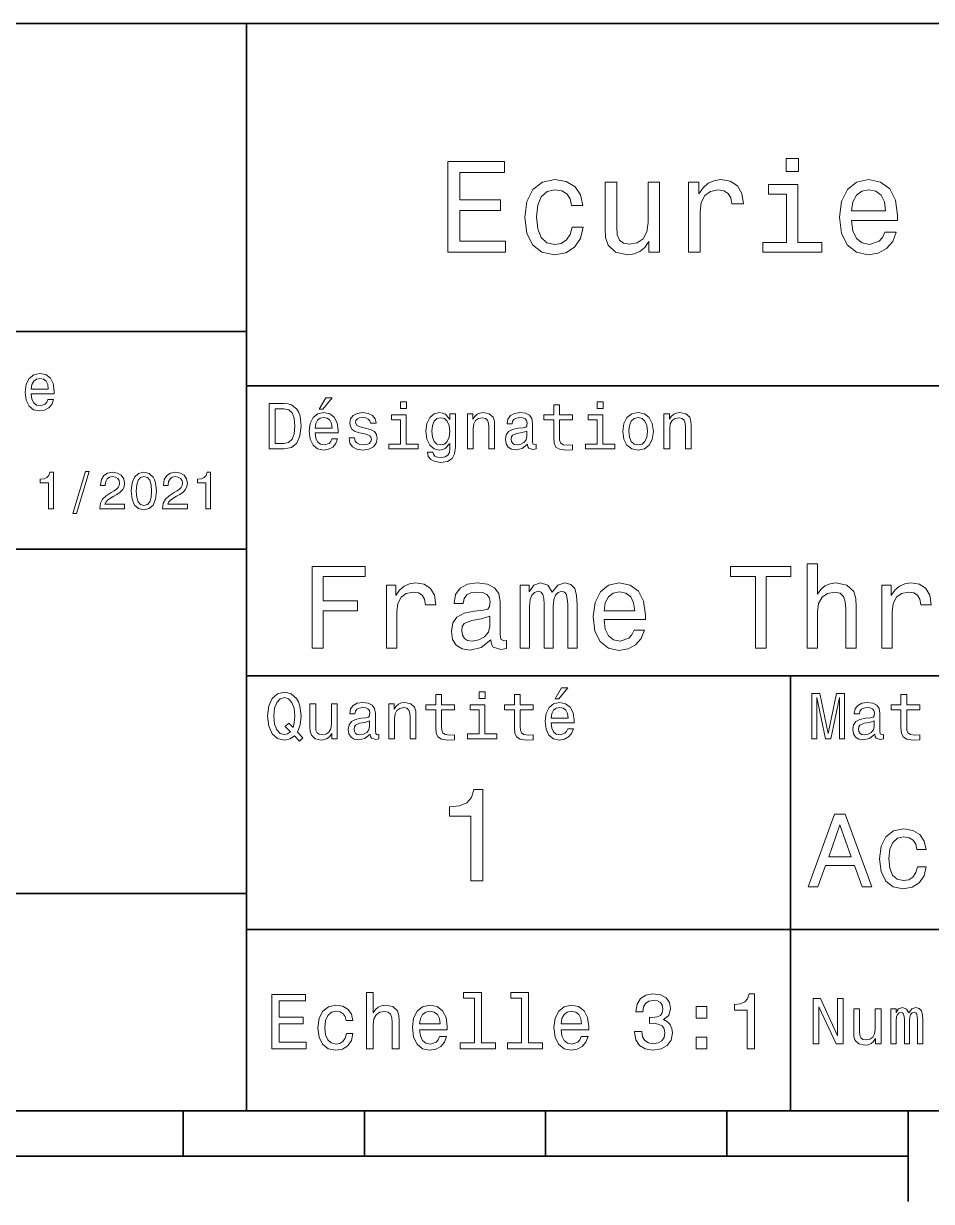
# Model space of a CAD drawing. Extents: x 0 to 297, y 0 to 210.
# Drawn here: x 149.7 to 199.8, y 5 to 70 of the extents above; entities that cross this region are included whole.
import ezdxf

# ---------------------------------------------------------------- set-up
doc = ezdxf.new("R2010")
doc.units = 0

msp = doc.modelspace()

# ---------------------------------------------------------------- linework, layer by layer
at = {"color": 7, "lineweight": 35}
for p, q in [((97, 70), (287, 70)), ((162, 10), (162, 70)), ((97, 53), (162, 53)), ((162, 50), (287, 50)), ((97, 41), (162, 41)), ((162, 34), (287, 34)), ((97, 22), (162, 22)), ((162, 20), (287, 20)), ((10, 10), (287, 10)), ((97, 10), (287, 10)), ((98.5, 7.5), (198.5, 7.5))]:
    msp.add_line(p, q, dxfattribs=at)
at = {"color": 7, "lineweight": 35, "ltscale": 0.35}
msp.add_line((192, 20), (192, 34), dxfattribs=at)
at = {"color": 7, "lineweight": 35, "ltscale": 0.25}
msp.add_line((192, 10), (192, 20), dxfattribs=at)
at = {"color": 7, "lineweight": 35, "ltscale": 0.0625}
for p, q in [((158.5, 10), (158.5, 7.5)), ((168.5, 10), (168.5, 7.5)), ((178.5, 10), (178.5, 7.5)), ((188.5, 10), (188.5, 7.5))]:
    msp.add_line(p, q, dxfattribs=at)
at = {"color": 7, "lineweight": 35, "ltscale": 0.125}
msp.add_line((198.5, 10), (198.5, 5), dxfattribs=at)
at = {"color": 7, "lineweight": 13}
for points in [[(192.439484, 62.554031), (191.769455, 62.554031), (191.769455, 61.833572), (192.439484, 61.833572)], [(173.109512, 57.381123), (176.279541, 57.381123), (176.279541, 57.986309), (173.772339, 57.986309), (173.772339, 59.679394), (176.005768, 59.679394), (176.005768, 60.277374), (173.772339, 60.277374), (173.772339, 61.775936), (176.221893, 61.775936), (176.221893, 62.381123), (173.109512, 62.381123)], [(179.932281, 59.967579), (180.559082, 59.967579), (180.429398, 60.543945), (180.119598, 60.997837), (179.636887, 61.278816), (179.010086, 61.386887), (178.318436, 61.242794), (177.792511, 60.839336), (177.46109, 60.183716), (177.345825, 59.304752), (177.453888, 58.432995), (177.778091, 57.78458), (178.289627, 57.381123), (178.988464, 57.244236), (179.608063, 57.352303), (180.090775, 57.6549), (180.42218, 58.130402), (180.566284, 58.764408), (179.96109, 58.764408), (179.853027, 58.36095), (179.651291, 58.058357), (179.363113, 57.871037), (179.010086, 57.8134), (178.570602, 57.907059), (178.253601, 58.195244), (178.059082, 58.663544), (177.994232, 59.326366), (178.059082, 59.974781), (178.260803, 60.443081), (178.585007, 60.731266), (179.010086, 60.83213), (179.38472, 60.767288), (179.66571, 60.601585), (179.853027, 60.327808)], [(184.788177, 61.25), (184.154175, 61.25), (184.154175, 59.016571), (184.082123, 58.497837), (183.873199, 58.123196), (183.548996, 57.892651), (183.123917, 57.820602), (182.785294, 57.878242), (182.569168, 58.051151), (182.446686, 58.346542), (182.417862, 58.764408), (182.417862, 61.25), (181.783859, 61.25), (181.783859, 58.706772), (181.805481, 58.195244), (181.942368, 57.770172), (182.360229, 57.381123), (183.030258, 57.244236), (183.390488, 57.294666), (183.700287, 57.424351), (183.966858, 57.647694), (184.182999, 57.971901), (184.182999, 57.381123), (184.788177, 57.381123)], [(186.380402, 57.381123), (187.014404, 57.381123), (187.014404, 59.592937), (187.079254, 60.12608), (187.273773, 60.507923), (187.590775, 60.738472), (188.015854, 60.817722), (188.332855, 60.767288), (188.570602, 60.623199), (188.714691, 60.378242), (188.765121, 60.046829), (189.406342, 60.046829), (189.319885, 60.630402), (189.082123, 61.048271), (188.685883, 61.30043), (188.145538, 61.386887), (187.778091, 61.32925), (187.46109, 61.185158), (187.180115, 60.940201), (186.956772, 60.608788), (186.956772, 61.25), (186.380402, 61.25)], [(192.417862, 57.914265), (192.417862, 61.120316), (190.789627, 61.120316), (190.789627, 60.579971), (191.783859, 60.579971), (191.783859, 57.914265), (190.48703, 57.914265), (190.48703, 57.381123), (193.729111, 57.381123), (193.729111, 57.914265)], [(195.37175, 59.131844), (197.907776, 59.131844), (197.914978, 59.427231), (197.799713, 60.255764), (197.482712, 60.875359), (196.978378, 61.25), (196.30835, 61.386887), (195.65274, 61.242794), (195.148407, 60.839336), (194.824203, 60.183716), (194.708923, 59.319164), (194.817001, 58.432995), (195.141205, 57.78458), (195.638321, 57.381123), (196.286743, 57.244236), (196.848694, 57.337894), (197.309799, 57.582851), (197.648407, 57.971901), (197.842941, 58.490631), (197.216141, 58.490631), (197.086456, 58.20245), (196.899139, 57.986309), (196.365997, 57.8134), (195.955322, 57.892651), (195.645538, 58.14481), (195.443802, 58.555473), (195.37175, 59.110229)], [(195.37175, 59.664986), (195.451004, 60.162102), (195.645538, 60.529537), (195.940918, 60.75288), (196.329971, 60.83213), (196.711807, 60.75288), (197.007202, 60.529537), (197.187317, 60.162102), (197.252167, 59.664986)], [(150.121765, 49.565922), (151.389771, 49.565922), (151.393372, 49.713619), (151.335739, 50.127884), (151.177231, 50.437683), (150.925079, 50.625), (150.590057, 50.693443), (150.262253, 50.621399), (150.010086, 50.41967), (149.847977, 50.091862), (149.790344, 49.659584), (149.844376, 49.216499), (150.006485, 48.892292), (150.255051, 48.690563), (150.579254, 48.62212), (150.860229, 48.668949), (151.090775, 48.791428), (151.260086, 48.98595), (151.357346, 49.245319), (151.043945, 49.245319), (150.979111, 49.101227), (150.885452, 48.993156), (150.618881, 48.9067), (150.413544, 48.946327), (150.258652, 49.072407), (150.157776, 49.27774), (150.121765, 49.555115)], [(150.121765, 49.832493), (150.161377, 50.081055), (150.258652, 50.264771), (150.406342, 50.376442), (150.600861, 50.416069), (150.791794, 50.376442), (150.939484, 50.264771), (151.029541, 50.081055), (151.061966, 49.832493)], [(164.080688, 49.030979), (163.248566, 49.030979), (163.248566, 46.530979), (164.080688, 46.530979), (164.473343, 46.610229), (164.765137, 46.851585), (164.945251, 47.244236), (165.010086, 47.780979), (164.952454, 48.328529), (164.880402, 48.544666), (164.779541, 48.717579), (164.487747, 48.951729), (164.296829, 49.009365)], [(166.004318, 48.728386), (166.216858, 48.728386), (166.717575, 49.340778), (166.364548, 49.340778)], [(170.824203, 49.117435), (170.489197, 49.117435), (170.489197, 48.757202), (170.824203, 48.757202)], [(178.943802, 48.130402), (178.943802, 47.161381), (178.965424, 46.84798), (179.066284, 46.631844), (179.268005, 46.505764), (179.610229, 46.462536), (179.984863, 46.480545), (179.984863, 46.754322), (179.71109, 46.732708), (179.46254, 46.761528), (179.329254, 46.851585), (179.271606, 47.00288), (179.260803, 47.215416), (179.260803, 48.130402), (179.984863, 48.130402), (179.984863, 48.400574), (179.260803, 48.400574), (179.260803, 48.966137), (178.943802, 48.966137), (178.943802, 48.400574), (178.396255, 48.400574), (178.396255, 48.130402)], [(181.667145, 49.117435), (181.332138, 49.117435), (181.332138, 48.757202), (181.667145, 48.757202)], [(164.055481, 48.731987), (164.329254, 48.677952), (164.516571, 48.512245), (164.628235, 48.216858), (164.664261, 47.780979), (164.624634, 47.359509), (164.51297, 47.064121), (164.322052, 46.887608), (164.055481, 46.829971), (163.583572, 46.829971), (163.583572, 48.731987)], [(165.784576, 47.406338), (167.052597, 47.406338), (167.056198, 47.554035), (166.998566, 47.9683), (166.840057, 48.278099), (166.587891, 48.465416), (166.252884, 48.533859), (165.925079, 48.461815), (165.672913, 48.260086), (165.510803, 47.932278), (165.453171, 47.5), (165.507202, 47.056915), (165.669312, 46.732708), (165.917862, 46.530979), (166.242081, 46.462536), (166.523056, 46.509365), (166.753601, 46.631844), (166.922913, 46.826366), (167.020172, 47.085735), (166.706772, 47.085735), (166.641937, 46.941643), (166.548264, 46.833572), (166.281708, 46.747116), (166.07637, 46.786743), (165.921463, 46.912823), (165.820602, 47.118156), (165.784576, 47.395531)], [(165.784576, 47.672909), (165.824203, 47.921471), (165.921463, 48.105186), (166.069168, 48.216858), (166.263687, 48.256485), (166.454605, 48.216858), (166.60231, 48.105186), (166.692368, 47.921471), (166.724777, 47.672909)], [(168.623199, 47.658501), (168.317001, 47.730545), (168.090057, 47.8134), (168.014404, 47.982708), (168.036026, 48.101585), (168.111664, 48.188038), (168.234146, 48.242073), (168.41066, 48.263687), (168.579971, 48.242073), (168.713257, 48.177231), (168.799713, 48.079971), (168.835739, 47.950287), (169.145538, 47.950287), (169.145538, 47.957493), (169.091492, 48.191643), (168.943802, 48.375359), (168.713257, 48.490635), (168.41066, 48.533859), (168.104462, 48.490635), (167.881119, 48.371758), (167.740631, 48.195244), (167.697403, 47.971901), (167.729828, 47.755764), (167.830688, 47.604465), (167.996399, 47.496399), (168.237747, 47.42075), (168.590775, 47.334293), (168.806915, 47.244236), (168.864548, 47.172188), (168.886169, 47.064121), (168.853745, 46.930836), (168.767288, 46.829971), (168.626801, 46.765129), (168.439484, 46.743515), (168.241348, 46.765129), (168.09726, 46.840778), (168, 46.963257), (167.960373, 47.132565), (167.654175, 47.132565), (167.704605, 46.844379), (167.85231, 46.635445), (168.086456, 46.509365), (168.41066, 46.462536), (168.749283, 46.509365), (168.997833, 46.635445), (169.149139, 46.837173), (169.203171, 47.100143), (169.163544, 47.327087), (169.05188, 47.481987), (168.868149, 47.582851)], [(170.8134, 46.79755), (170.8134, 48.400574), (169.999283, 48.400574), (169.999283, 48.130402), (170.496399, 48.130402), (170.496399, 46.79755), (169.847977, 46.79755), (169.847977, 46.530979), (171.469025, 46.530979), (171.469025, 46.79755)], [(173.518738, 46.617435), (173.518738, 48.465416), (173.216141, 48.465416), (173.216141, 48.152016), (172.967575, 48.4366), (172.816284, 48.508644), (172.646973, 48.533859), (172.340775, 48.461815), (172.103027, 48.260086), (171.94812, 47.935879), (171.894089, 47.5), (171.94812, 47.060516), (172.103027, 46.736309), (172.340775, 46.530979), (172.646973, 46.462536), (172.819885, 46.487751), (172.963974, 46.552593), (173.216141, 46.826366), (173.216141, 46.552593), (173.187317, 46.336456), (173.108063, 46.181557), (172.956772, 46.091499), (172.729828, 46.059078), (172.531708, 46.080692), (172.391205, 46.134727), (172.30835, 46.228386), (172.283142, 46.354465), (171.976944, 46.354465), (171.976944, 46.340057), (172.023773, 46.109509), (172.167862, 45.9366), (172.398407, 45.824928), (172.711823, 45.785301), (173.086456, 45.839336), (173.335022, 45.990635), (173.47551, 46.253601)], [(172.221909, 47.5), (172.254318, 47.820606), (172.351593, 48.058357), (172.502884, 48.198845), (172.704605, 48.249279), (172.917145, 48.198845), (173.075653, 48.058357), (173.172913, 47.820606), (173.208939, 47.5), (173.172913, 47.172188), (173.075653, 46.938038), (172.917145, 46.793949), (172.704605, 46.747116), (172.502884, 46.793949), (172.351593, 46.938038), (172.254318, 47.175793)], [(174.181549, 46.530979), (174.498566, 46.530979), (174.498566, 47.647694), (174.530975, 47.903458), (174.635452, 48.090778), (174.797546, 48.206051), (175.013687, 48.249279), (175.1866, 48.213257), (175.294662, 48.115993), (175.348709, 47.953888), (175.366714, 47.737751), (175.366714, 46.530979), (175.683716, 46.530979), (175.683716, 47.802593), (175.669312, 48.058357), (175.604462, 48.270893), (175.391937, 48.465416), (175.060516, 48.533859), (174.876801, 48.508644), (174.721909, 48.440201), (174.588623, 48.324928), (174.484146, 48.170029), (174.484146, 48.465416), (174.181549, 48.465416)], [(177.499283, 46.783142), (177.499283, 46.772335), (177.517288, 46.649857), (177.57132, 46.5634), (177.798264, 46.494957), (177.974777, 46.523773), (177.974777, 46.76873), (177.899139, 46.757923), (177.798264, 46.804756), (177.780258, 46.948845), (177.780258, 47.950287), (177.73703, 48.206051), (177.610947, 48.386166), (177.391205, 48.494236), (177.081406, 48.533859), (176.778824, 48.490635), (176.555481, 48.368156), (176.414978, 48.177231), (176.368149, 47.925072), (176.368149, 47.903458), (176.65274, 47.903458), (176.677948, 48.054756), (176.757202, 48.162823), (176.886887, 48.227665), (177.070602, 48.25288), (177.247116, 48.234871), (177.373199, 48.180836), (177.448853, 48.087173), (177.47406, 47.957493), (177.459656, 47.806194), (177.402023, 47.730545), (177.257919, 47.694523), (176.987747, 47.665707), (176.677948, 47.600864), (176.458206, 47.485592), (176.328537, 47.305473), (176.28891, 47.038906), (176.324921, 46.801151), (176.4366, 46.624638), (176.616714, 46.512966), (176.86528, 46.473343), (177.200287, 46.548992)], [(181.656342, 46.79755), (181.656342, 48.400574), (180.842224, 48.400574), (180.842224, 48.130402), (181.33934, 48.130402), (181.33934, 46.79755), (180.690918, 46.79755), (180.690918, 46.530979), (182.311966, 46.530979), (182.311966, 46.79755)], [(182.762253, 47.496399), (182.819885, 47.056915), (182.985596, 46.732708), (183.248566, 46.530979), (183.601593, 46.462536), (183.951004, 46.530979), (184.213974, 46.729107), (184.379684, 47.053314), (184.440918, 47.496399), (184.379684, 47.935879), (184.213974, 48.263687), (183.951004, 48.461815), (183.601593, 48.533859), (183.248566, 48.461815), (182.985596, 48.260086), (182.819885, 47.935879)], [(183.086456, 47.5), (183.118881, 47.824207), (183.219742, 48.058357), (183.381851, 48.20245), (183.601593, 48.25288), (183.817719, 48.20245), (183.979828, 48.061958), (184.080688, 47.824207), (184.116714, 47.5), (184.080688, 47.172188), (183.979828, 46.934437), (183.817719, 46.790344), (183.601593, 46.743515), (183.381851, 46.790344), (183.219742, 46.934437), (183.118881, 47.172188)], [(185.024506, 46.530979), (185.341492, 46.530979), (185.341492, 47.647694), (185.373917, 47.903458), (185.478394, 48.090778), (185.640488, 48.206051), (185.856628, 48.249279), (186.029541, 48.213257), (186.137604, 48.115993), (186.19165, 47.953888), (186.209656, 47.737751), (186.209656, 46.530979), (186.526657, 46.530979), (186.526657, 47.802593), (186.512253, 48.058357), (186.447403, 48.270893), (186.234879, 48.465416), (185.903458, 48.533859), (185.719742, 48.508644), (185.56485, 48.440201), (185.431564, 48.324928), (185.327087, 48.170029), (185.327087, 48.465416), (185.024506, 48.465416)], [(177.463257, 47.208214), (177.420029, 47.020893), (177.304749, 46.876801), (177.131851, 46.783142), (176.919312, 46.750721), (176.782425, 46.76873), (176.68515, 46.826366), (176.623917, 46.927231), (176.605911, 47.067722), (176.620316, 47.193802), (176.677948, 47.283859), (176.908508, 47.384727), (177.200287, 47.427952), (177.463257, 47.514408)], [(151.080688, 43.224785), (151.342941, 43.224785), (151.342941, 45.239193), (151.146973, 45.239193), (151.095108, 45.0634), (150.991364, 44.945248), (150.832855, 44.876083), (150.613831, 44.853027), (150.613831, 44.648415), (151.080688, 44.648415)], [(152.417877, 42.956772), (152.616714, 42.956772), (153.314133, 45.279541), (153.112396, 45.279541)], [(153.899139, 43.224785), (155.273773, 43.224785), (155.273773, 43.472622), (154.187317, 43.472622), (154.247849, 43.60807), (154.351593, 43.720463), (154.671478, 43.925072), (154.841507, 44.011528), (155.031708, 44.135448), (155.167145, 44.279541), (155.244965, 44.44957), (155.273773, 44.642651), (155.224792, 44.884727), (155.08934, 45.074928), (154.881851, 45.195965), (154.613831, 45.239193), (154.337173, 45.190201), (154.126801, 45.054756), (153.991364, 44.838619), (153.945251, 44.553314), (153.945251, 44.51297), (154.207504, 44.51297), (154.207504, 44.536022), (154.233429, 44.731991), (154.311249, 44.876083), (154.435165, 44.9683), (154.599426, 45), (154.766571, 44.971184), (154.890488, 44.899136), (154.971191, 44.786743), (155, 44.645535), (154.979828, 44.51297), (154.925079, 44.400578), (154.832855, 44.302593), (154.706055, 44.216141), (154.536026, 44.12392), (154.253601, 43.945248), (154.054764, 43.755043), (153.9366, 43.524498), (153.899139, 43.233429)], [(155.642654, 44.201729), (155.685883, 43.749279), (155.821335, 43.426514), (156.037476, 43.230549), (156.337173, 43.167149), (156.634003, 43.230549), (156.850143, 43.426514), (156.982712, 43.749279), (157.028824, 44.201729), (156.982712, 44.651299), (156.927963, 44.829971), (156.850143, 44.976948), (156.634003, 45.172913), (156.337173, 45.239193), (156.037476, 45.172913), (155.821335, 44.974064), (155.685883, 44.651299)], [(155.919312, 44.201729), (155.942368, 44.550434), (156.01442, 44.801155), (156.144104, 44.948128), (156.337173, 45), (156.527374, 44.948128), (156.657059, 44.801155), (156.729111, 44.550434), (156.752167, 44.201729), (156.729111, 43.850143), (156.657059, 43.599426), (156.527374, 43.45245), (156.337173, 43.403458), (156.144104, 43.45245), (156.01442, 43.599426), (155.942368, 43.850143)], [(157.368881, 43.224785), (158.743515, 43.224785), (158.743515, 43.472622), (157.657059, 43.472622), (157.71759, 43.60807), (157.821335, 43.720463), (158.14122, 43.925072), (158.311249, 44.011528), (158.50145, 44.135448), (158.636887, 44.279541), (158.714706, 44.44957), (158.743515, 44.642651), (158.694534, 44.884727), (158.559082, 45.074928), (158.351593, 45.195965), (158.083572, 45.239193), (157.806915, 45.190201), (157.596542, 45.054756), (157.461105, 44.838619), (157.414993, 44.553314), (157.414993, 44.51297), (157.677231, 44.51297), (157.677231, 44.536022), (157.703171, 44.731991), (157.780991, 44.876083), (157.904907, 44.9683), (158.069168, 45), (158.236313, 44.971184), (158.360229, 44.899136), (158.440918, 44.786743), (158.469742, 44.645535), (158.44957, 44.51297), (158.394821, 44.400578), (158.302597, 44.302593), (158.175797, 44.216141), (158.005768, 44.12392), (157.723343, 43.945248), (157.524506, 43.755043), (157.406342, 43.524498), (157.368881, 43.233429)], [(159.755051, 43.224785), (160.017288, 43.224785), (160.017288, 45.239193), (159.821335, 45.239193), (159.769455, 45.0634), (159.66571, 44.945248), (159.507202, 44.876083), (159.288193, 44.853027), (159.288193, 44.648415), (159.755051, 44.648415)], [(165.618881, 35.530258), (166.221909, 35.530258), (166.221909, 37.598701), (168.11528, 37.598701), (168.11528, 38.136887), (166.221909, 38.136887), (166.221909, 39.485588), (168.549713, 39.485588), (168.549713, 40.030258), (165.618881, 40.030258)], [(190.070602, 35.530258), (190.667145, 35.530258), (190.667145, 39.485588), (192.028824, 39.485588), (192.028824, 40.030258), (188.702454, 40.030258), (188.702454, 39.485588), (190.070602, 39.485588)], [(192.930115, 35.530258), (193.500717, 35.530258), (193.500717, 37.540344), (193.559082, 38.000721), (193.747116, 38.337894), (194.03891, 38.545387), (194.427948, 38.623199), (194.739197, 38.558357), (194.933716, 38.383286), (195.030975, 38.091499), (195.0634, 37.70245), (195.0634, 35.530258), (195.634003, 35.530258), (195.634003, 37.819164), (195.608063, 38.279537), (195.491364, 38.662102), (195.108795, 39.012245), (194.512253, 39.135445), (194.188049, 39.090057), (193.909225, 38.966858), (193.675797, 38.772331), (193.500717, 38.506485), (193.500717, 40.185879), (192.930115, 40.185879)], [(169.723343, 35.530258), (170.293945, 35.530258), (170.293945, 37.520893), (170.35231, 38.000721), (170.527374, 38.344379), (170.812683, 38.551872), (171.195251, 38.623199), (171.480545, 38.577808), (171.694519, 38.448124), (171.824203, 38.227665), (171.869598, 37.929394), (172.446686, 37.929394), (172.368881, 38.454609), (172.154907, 38.830692), (171.798279, 39.057636), (171.311966, 39.135445), (170.981262, 39.083572), (170.695969, 38.953888), (170.443085, 38.733429), (170.242081, 38.435158), (170.242081, 39.012245), (169.723343, 39.012245)], [(175.481262, 35.98415), (175.481262, 35.964695), (175.513687, 35.744236), (175.610947, 35.588615), (176.019455, 35.465416), (176.337173, 35.517288), (176.337173, 35.958214), (176.201004, 35.938759), (176.019455, 36.023052), (175.98703, 36.282421), (175.98703, 38.085014), (175.909225, 38.545387), (175.682281, 38.869595), (175.286743, 39.064121), (174.729111, 39.135445), (174.184433, 39.057636), (173.782425, 38.837173), (173.529541, 38.493515), (173.445251, 38.039623), (173.445251, 38.000721), (173.957489, 38.000721), (174.002884, 38.273052), (174.145538, 38.467579), (174.378967, 38.584293), (174.709656, 38.629681), (175.027374, 38.59726), (175.254318, 38.5), (175.390488, 38.331409), (175.435883, 38.09798), (175.409943, 37.825645), (175.306198, 37.68948), (175.046829, 37.624638), (174.560516, 37.572765), (174.002884, 37.456051), (173.607346, 37.248558), (173.373917, 36.924351), (173.302597, 36.444523), (173.367432, 36.016571), (173.568451, 35.698845), (173.892654, 35.497837), (174.340057, 35.426514), (174.943085, 35.562679)], [(177.08934, 35.530258), (177.614548, 35.530258), (177.614548, 37.858067), (177.646973, 38.208214), (177.744232, 38.461094), (177.893372, 38.610229), (178.087891, 38.668587), (178.243515, 38.616714), (178.34726, 38.48703), (178.399139, 38.266571), (178.418594, 37.974781), (178.418594, 35.530258), (178.911377, 35.530258), (178.911377, 37.858067), (178.943802, 38.201729), (179.041061, 38.454609), (179.196686, 38.610229), (179.391205, 38.668587), (179.546829, 38.616714), (179.650574, 38.48703), (179.715424, 37.974781), (179.715424, 35.530258), (180.240631, 35.530258), (180.240631, 37.935879), (180.208221, 38.435158), (180.104462, 38.817722), (179.896973, 39.051151), (179.559799, 39.135445), (179.164261, 39.005764), (178.859512, 38.629681), (178.619598, 38.999279), (178.217575, 39.135445), (177.847992, 39.005764), (177.595108, 38.642651), (177.595108, 39.012245), (177.08934, 39.012245)], [(181.719025, 37.105907), (184.001434, 37.105907), (184.007935, 37.371758), (183.904175, 38.117435), (183.618881, 38.675072), (183.164993, 39.012245), (182.561966, 39.135445), (181.971909, 39.005764), (181.518005, 38.642651), (181.226227, 38.052593), (181.122482, 37.274494), (181.219742, 36.476944), (181.511536, 35.893372), (181.958939, 35.530258), (182.542511, 35.407059), (183.048279, 35.491352), (183.463257, 35.711815), (183.768005, 36.061958), (183.943085, 36.528816), (183.378967, 36.528816), (183.262253, 36.269451), (183.093658, 36.074928), (182.613831, 35.919308), (182.244232, 35.990631), (181.965424, 36.217579), (181.783859, 36.587173), (181.719025, 37.086452)], [(197.047546, 35.530258), (197.618164, 35.530258), (197.618164, 37.520893), (197.676514, 38.000721), (197.851593, 38.344379), (198.136887, 38.551872), (198.519455, 38.623199), (198.804749, 38.577808), (199.018738, 38.448124), (199.148407, 38.227665), (199.193802, 37.929394), (199.770889, 37.929394), (199.693085, 38.454609), (199.479111, 38.830692), (199.122482, 39.057636), (198.636169, 39.135445), (198.305481, 39.083572), (198.020172, 38.953888), (197.767288, 38.733429), (197.566284, 38.435158), (197.566284, 39.012245), (197.047546, 39.012245)], [(181.719025, 37.585735), (181.790344, 38.033138), (181.965424, 38.363831), (182.231262, 38.564842), (182.581421, 38.636166), (182.925079, 38.564842), (183.190918, 38.363831), (183.353027, 38.033138), (183.411377, 37.585735)], [(175.416428, 36.749279), (175.338623, 36.412102), (175.131119, 36.152737), (174.819885, 35.98415), (174.437317, 35.925793), (174.190918, 35.958214), (174.015854, 36.061958), (173.905624, 36.243515), (173.873199, 36.496395), (173.899139, 36.723343), (174.002884, 36.885445), (174.417862, 37.067001), (174.943085, 37.14481), (175.416428, 37.30043)], [(179.015854, 32.728386), (179.228394, 32.728386), (179.729111, 33.340778), (179.376083, 33.340778)], [(164.642654, 30.685879), (164.916428, 30.401297), (165.107346, 30.592218), (164.811966, 30.894812), (164.963257, 31.305475), (165.010086, 31.780979), (164.941635, 32.339336), (164.862396, 32.56628), (164.757919, 32.753601), (164.46254, 33.009365), (164.282425, 33.074207), (164.08429, 33.099422), (163.702454, 33.009365), (163.41066, 32.757202), (163.223343, 32.342937), (163.158508, 31.780979), (163.223343, 31.219019), (163.407059, 30.804754), (163.698853, 30.54899), (164.08429, 30.462536), (164.39769, 30.520172)], [(164.41571, 30.916426), (164.260803, 30.801151), (164.08429, 30.765129), (163.850143, 30.829971), (163.666428, 31.024494), (163.543945, 31.341497), (163.504318, 31.780979), (163.543945, 32.216858), (163.662827, 32.537464), (163.846542, 32.731987), (164.08429, 32.80043), (164.318451, 32.731987), (164.502167, 32.533859), (164.621033, 32.213257), (164.664261, 31.780979), (164.631851, 31.40634), (164.5634, 31.150576), (164.329254, 31.395533), (164.13472, 31.211815)], [(168.824921, 30.78314), (168.824921, 30.772333), (168.842941, 30.649855), (168.896973, 30.5634), (169.123917, 30.494957), (169.30043, 30.523775), (169.30043, 30.768732), (169.224777, 30.757925), (169.123917, 30.804754), (169.105911, 30.948847), (169.105911, 31.950287), (169.062683, 32.206051), (168.9366, 32.386166), (168.716858, 32.494236), (168.407059, 32.533859), (168.104462, 32.490635), (167.881119, 32.368156), (167.740631, 32.177231), (167.693802, 31.925072), (167.693802, 31.903458), (167.978394, 31.903458), (168.003601, 32.054756), (168.082855, 32.162823), (168.21254, 32.227665), (168.396255, 32.25288), (168.572769, 32.234871), (168.698853, 32.180836), (168.77449, 32.087173), (168.799713, 31.957493), (168.785309, 31.806194), (168.727661, 31.730547), (168.583572, 31.694523), (168.3134, 31.665705), (168.003601, 31.600864), (167.783859, 31.48559), (167.654175, 31.305475), (167.614548, 31.038904), (167.650574, 30.801151), (167.762253, 30.62464), (167.942368, 30.512968), (168.190918, 30.473343), (168.52594, 30.54899)], [(169.844376, 30.530979), (170.161377, 30.530979), (170.161377, 31.647694), (170.193802, 31.903458), (170.298279, 32.090778), (170.460373, 32.206051), (170.676514, 32.249279), (170.849426, 32.213257), (170.957489, 32.115993), (171.011536, 31.95389), (171.029541, 31.737751), (171.029541, 30.530979), (171.346542, 30.530979), (171.346542, 31.802593), (171.332138, 32.058357), (171.267288, 32.270893), (171.054749, 32.465416), (170.723343, 32.533859), (170.539627, 32.508644), (170.38472, 32.440201), (170.251434, 32.324928), (170.146973, 32.170029), (170.146973, 32.465416), (169.844376, 32.465416)], [(172.438034, 32.130402), (172.438034, 31.161383), (172.459656, 30.847982), (172.560516, 30.631844), (172.762253, 30.505762), (173.104462, 30.462536), (173.479111, 30.480547), (173.479111, 30.754322), (173.205338, 30.732708), (172.956772, 30.761526), (172.823486, 30.851583), (172.765854, 31.002882), (172.755035, 31.215418), (172.755035, 32.130402), (173.479111, 32.130402), (173.479111, 32.400574), (172.755035, 32.400574), (172.755035, 32.966137), (172.438034, 32.966137), (172.438034, 32.400574), (171.890488, 32.400574), (171.890488, 32.130402)], [(175.161377, 33.117435), (174.82637, 33.117435), (174.82637, 32.757202), (175.161377, 32.757202)], [(176.775223, 32.130402), (176.775223, 31.161383), (176.796829, 30.847982), (176.89769, 30.631844), (177.099426, 30.505762), (177.44165, 30.462536), (177.816284, 30.480547), (177.816284, 30.754322), (177.542511, 30.732708), (177.293945, 30.761526), (177.16066, 30.851583), (177.103027, 31.002882), (177.092224, 31.215418), (177.092224, 32.130402), (177.816284, 32.130402), (177.816284, 32.400574), (177.092224, 32.400574), (177.092224, 32.966137), (176.775223, 32.966137), (176.775223, 32.400574), (176.227661, 32.400574), (176.227661, 32.130402)], [(178.796112, 31.40634), (180.064117, 31.40634), (180.067719, 31.554033), (180.010086, 31.9683), (179.851593, 32.278099), (179.599426, 32.465416), (179.264404, 32.533859), (178.9366, 32.461815), (178.684433, 32.260086), (178.522339, 31.932276), (178.464691, 31.5), (178.518738, 31.056915), (178.680832, 30.732708), (178.929398, 30.530979), (179.253601, 30.462536), (179.534576, 30.509365), (179.765137, 30.631844), (179.934433, 30.826368), (180.031708, 31.085733), (179.718292, 31.085733), (179.653458, 30.941643), (179.559799, 30.833572), (179.293228, 30.747118), (179.087891, 30.786743), (178.932999, 30.912823), (178.832138, 31.118155), (178.796112, 31.395533)], [(193.183716, 30.530979), (193.46109, 30.530979), (193.46109, 32.80043), (193.929398, 30.530979), (194.239197, 30.530979), (194.703888, 32.80043), (194.703888, 30.530979), (194.984863, 30.530979), (194.984863, 33.030979), (194.545395, 33.030979), (194.08429, 30.826368), (193.626801, 33.030979), (193.183716, 33.030979)], [(196.656342, 30.78314), (196.656342, 30.772333), (196.674347, 30.649855), (196.728394, 30.5634), (196.955338, 30.494957), (197.131851, 30.523775), (197.131851, 30.768732), (197.056198, 30.757925), (196.955338, 30.804754), (196.937317, 30.948847), (196.937317, 31.950287), (196.894089, 32.206051), (196.768005, 32.386166), (196.548264, 32.494236), (196.23848, 32.533859), (195.935883, 32.490635), (195.71254, 32.368156), (195.572052, 32.177231), (195.525223, 31.925072), (195.525223, 31.903458), (195.809799, 31.903458), (195.835022, 32.054756), (195.914261, 32.162823), (196.043945, 32.227665), (196.227661, 32.25288), (196.404175, 32.234871), (196.530258, 32.180836), (196.605911, 32.087173), (196.631119, 31.957493), (196.616714, 31.806194), (196.559082, 31.730547), (196.414978, 31.694523), (196.144806, 31.665705), (195.835022, 31.600864), (195.61528, 31.48559), (195.485596, 31.305475), (195.445969, 31.038904), (195.481995, 30.801151), (195.593658, 30.62464), (195.773773, 30.512968), (196.022339, 30.473343), (196.357346, 30.54899)], [(198.100861, 32.130402), (198.100861, 31.161383), (198.122482, 30.847982), (198.223343, 30.631844), (198.425079, 30.505762), (198.767288, 30.462536), (199.141937, 30.480547), (199.141937, 30.754322), (198.868149, 30.732708), (198.619598, 30.761526), (198.486313, 30.851583), (198.42868, 31.002882), (198.417862, 31.215418), (198.417862, 32.130402), (199.141937, 32.130402), (199.141937, 32.400574), (198.417862, 32.400574), (198.417862, 32.966137), (198.100861, 32.966137), (198.100861, 32.400574), (197.553314, 32.400574), (197.553314, 32.130402)], [(166.998566, 32.465416), (166.681549, 32.465416), (166.681549, 31.348703), (166.645538, 31.089336), (166.541061, 30.902016), (166.378967, 30.786743), (166.166428, 30.750719), (165.997116, 30.779539), (165.889053, 30.865993), (165.827805, 31.013687), (165.8134, 31.222622), (165.8134, 32.465416), (165.496399, 32.465416), (165.496399, 31.193804), (165.507202, 30.93804), (165.575653, 30.725504), (165.784576, 30.530979), (166.119598, 30.462536), (166.299713, 30.487751), (166.454605, 30.552593), (166.587891, 30.664265), (166.695969, 30.826368), (166.695969, 30.530979), (166.998566, 30.530979)], [(175.150574, 30.79755), (175.150574, 32.400574), (174.336456, 32.400574), (174.336456, 32.130402), (174.833572, 32.130402), (174.833572, 30.79755), (174.185165, 30.79755), (174.185165, 30.530979), (175.806198, 30.530979), (175.806198, 30.79755)], [(178.796112, 31.672911), (178.835739, 31.921469), (178.932999, 32.105186), (179.080688, 32.216858), (179.275208, 32.256485), (179.466141, 32.216858), (179.613831, 32.105186), (179.703888, 31.921469), (179.736313, 31.672911)], [(168.78891, 31.208212), (168.745682, 31.020893), (168.630402, 30.876801), (168.457489, 30.78314), (168.244965, 30.750719), (168.108063, 30.768732), (168.010803, 30.826368), (167.94957, 30.927233), (167.931549, 31.067722), (167.945969, 31.193804), (168.003601, 31.283861), (168.234146, 31.384726), (168.52594, 31.427954), (168.78891, 31.514408)], [(196.620316, 31.208212), (196.577087, 31.020893), (196.461823, 30.876801), (196.28891, 30.78314), (196.07637, 30.750719), (195.939484, 30.768732), (195.842224, 30.826368), (195.780975, 30.927233), (195.76297, 31.067722), (195.777374, 31.193804), (195.835022, 31.283861), (196.065567, 31.384726), (196.357346, 31.427954), (196.620316, 31.514408)], [(174.370316, 22.700289), (175.025925, 22.700289), (175.025925, 27.736313), (174.536011, 27.736313), (174.406326, 27.296831), (174.146973, 27.001442), (173.750717, 26.828531), (173.203171, 26.770893), (173.203171, 26.259367), (174.370316, 26.259367)], [(192.982712, 22.360231), (193.51297, 22.360231), (193.933716, 23.536024), (195.530258, 23.536024), (195.951004, 22.360231), (196.492798, 22.360231), (195.028824, 26.365995), (194.440918, 26.365995)], [(194.118149, 24.025938), (194.734863, 25.789627), (195.351578, 24.025938)], [(198.982712, 24.429396), (199.484146, 24.429396), (199.380402, 24.890491), (199.132568, 25.253603), (198.746399, 25.478386), (198.244949, 25.564842), (197.69165, 25.449568), (197.270889, 25.126802), (197.005768, 24.602306), (196.913544, 23.899136), (197, 23.201731), (197.259369, 22.682999), (197.668594, 22.360231), (198.227661, 22.250721), (198.723343, 22.337177), (199.109512, 22.579252), (199.374634, 22.959656), (199.489914, 23.46686), (199.005768, 23.46686), (198.919312, 23.144093), (198.757919, 22.902018), (198.527374, 22.752163), (198.244949, 22.706053), (197.893372, 22.780981), (197.639771, 23.011528), (197.484146, 23.386168), (197.432281, 23.916428), (197.484146, 24.43516), (197.645538, 24.809799), (197.904892, 25.040346), (198.244949, 25.121038), (198.544662, 25.069164), (198.769455, 24.9366), (198.919312, 24.717581)], [(163.393372, 13.428675), (165.295395, 13.428675), (165.295395, 13.791787), (163.791061, 13.791787), (163.791061, 14.807637), (165.131119, 14.807637), (165.131119, 15.166427), (163.791061, 15.166427), (163.791061, 16.065563), (165.260803, 16.065563), (165.260803, 16.428675), (163.393372, 16.428675)], [(168.610947, 13.428675), (168.991348, 13.428675), (168.991348, 14.768732), (169.030258, 15.075649), (169.155624, 15.300432), (169.350143, 15.438761), (169.609512, 15.490635), (169.817001, 15.447407), (169.946686, 15.330692), (170.011536, 15.136168), (170.033142, 14.876801), (170.033142, 13.428675), (170.413544, 13.428675), (170.413544, 14.954612), (170.396255, 15.261528), (170.318451, 15.516571), (170.0634, 15.75), (169.66571, 15.832133), (169.44957, 15.801874), (169.263687, 15.719741), (169.108063, 15.590058), (168.991348, 15.412825), (168.991348, 16.532421), (168.610947, 16.532421)], [(174.572052, 16.212536), (174.572052, 13.748559), (173.789627, 13.748559), (173.789627, 13.428675), (175.730545, 13.428675), (175.730545, 13.748559), (174.952454, 13.748559), (174.952454, 16.532421), (173.97551, 16.532421), (173.97551, 16.212536)], [(177.174347, 16.212536), (177.174347, 13.748559), (176.391937, 13.748559), (176.391937, 13.428675), (178.332855, 13.428675), (178.332855, 13.748559), (177.554749, 13.748559), (177.554749, 16.532421), (176.577805, 16.532421), (176.577805, 16.212536)], [(183.404907, 14.371037), (183.404907, 14.340778), (183.47406, 13.925793), (183.677231, 13.614553), (183.997116, 13.415707), (184.420746, 13.342219), (184.870316, 13.415707), (185.207489, 13.605908), (185.42363, 13.908502), (185.50145, 14.297551), (185.466858, 14.552594), (185.371765, 14.760087), (185.216141, 14.92003), (185.008652, 15.036744), (185.289627, 15.270173), (185.389053, 15.641932), (185.324203, 15.979107), (185.138336, 16.23415), (184.835739, 16.394093), (184.420746, 16.450289), (184.031708, 16.381124), (183.733429, 16.190922), (183.53891, 15.888329), (183.47406, 15.486312), (183.47406, 15.456053), (183.858795, 15.456053), (183.893372, 15.73271), (184.005768, 15.931557), (184.187317, 16.052593), (184.442368, 16.095821), (184.667145, 16.061239), (184.831421, 15.970462), (184.930832, 15.823487), (184.969742, 15.62464), (184.930832, 15.412825), (184.827087, 15.270173), (184.645538, 15.183718), (184.399139, 15.157782), (184.230545, 15.162104), (184.230545, 14.820605), (184.442368, 14.829251), (184.714691, 14.790346), (184.917862, 14.6866), (185.03891, 14.518012), (185.082138, 14.297551), (185.034576, 14.04683), (184.909225, 13.860951), (184.710373, 13.744237), (184.446686, 13.705332), (184.174347, 13.748559), (183.97551, 13.878242), (183.850143, 14.085735), (183.802597, 14.371037)], [(189.621033, 13.428675), (190.014404, 13.428675), (190.014404, 16.450289), (189.720459, 16.450289), (189.642654, 16.1866), (189.48703, 16.009367), (189.249283, 15.905621), (188.920746, 15.871038), (188.920746, 15.564121), (189.621033, 15.564121)], [(167.48703, 14.980548), (167.863113, 14.980548), (167.785309, 15.326369), (167.599426, 15.598703), (167.309799, 15.767292), (166.933716, 15.832133), (166.518738, 15.745678), (166.203171, 15.503603), (166.004318, 15.110231), (165.935165, 14.582853), (166, 14.059798), (166.194519, 13.67075), (166.501434, 13.428675), (166.920746, 13.346542), (167.292511, 13.411384), (167.582138, 13.592939), (167.780975, 13.878242), (167.867432, 14.258646), (167.504318, 14.258646), (167.439484, 14.016571), (167.318451, 13.835014), (167.145538, 13.722623), (166.933716, 13.688041), (166.670029, 13.744237), (166.479828, 13.917148), (166.363113, 14.198127), (166.324203, 14.595821), (166.363113, 14.984871), (166.484146, 15.26585), (166.67868, 15.438761), (166.933716, 15.49928), (167.158508, 15.460375), (167.327087, 15.360951), (167.439484, 15.196686)], [(171.546112, 14.479107), (173.067719, 14.479107), (173.072052, 14.656341), (173.002884, 15.153459), (172.812683, 15.525217), (172.510086, 15.75), (172.108063, 15.832133), (171.714691, 15.745678), (171.412109, 15.503603), (171.217575, 15.110231), (171.148422, 14.591499), (171.213257, 14.059798), (171.407776, 13.67075), (171.706055, 13.428675), (172.095108, 13.346542), (172.432281, 13.402739), (172.708939, 13.549712), (172.912109, 13.783141), (173.028824, 14.09438), (172.65274, 14.09438), (172.574936, 13.92147), (172.46254, 13.791787), (172.142654, 13.688041), (171.896255, 13.735591), (171.710373, 13.886888), (171.58934, 14.133286), (171.546112, 14.466139)], [(179.353027, 14.479107), (180.874634, 14.479107), (180.878967, 14.656341), (180.809799, 15.153459), (180.619598, 15.525217), (180.317001, 15.75), (179.914978, 15.832133), (179.521606, 15.745678), (179.219025, 15.503603), (179.02449, 15.110231), (178.955338, 14.591499), (179.020172, 14.059798), (179.214691, 13.67075), (179.51297, 13.428675), (179.902023, 13.346542), (180.239197, 13.402739), (180.515854, 13.549712), (180.719025, 13.783141), (180.835739, 14.09438), (180.459656, 14.09438), (180.381851, 13.92147), (180.269455, 13.791787), (179.94957, 13.688041), (179.703171, 13.735591), (179.517288, 13.886888), (179.396255, 14.133286), (179.353027, 14.466139)], [(186.798279, 15.105908), (187.394821, 15.105908), (187.394821, 15.75), (186.798279, 15.75)], [(193.26297, 13.690562), (193.561966, 13.690562), (193.561966, 15.740274), (194.520172, 13.690562), (194.905624, 13.690562), (194.905624, 16.190563), (194.603027, 16.190563), (194.603027, 14.14085), (193.655624, 16.190563), (193.26297, 16.190563)], [(196.998566, 15.625), (196.681549, 15.625), (196.681549, 14.508286), (196.645538, 14.248919), (196.541061, 14.0616), (196.378967, 13.946326), (196.166428, 13.910303), (195.997116, 13.939121), (195.889053, 14.025577), (195.827805, 14.173271), (195.8134, 14.382205), (195.8134, 15.625), (195.496399, 15.625), (195.496399, 14.353387), (195.507202, 14.097623), (195.575653, 13.885087), (195.784576, 13.690562), (196.119598, 13.622118), (196.299713, 13.647335), (196.454605, 13.712176), (196.587891, 13.823848), (196.695969, 13.985951), (196.695969, 13.690562), (196.998566, 13.690562)], [(197.549713, 13.690562), (197.841492, 13.690562), (197.841492, 14.983789), (197.859512, 15.178314), (197.913544, 15.318804), (197.996399, 15.401657), (198.104462, 15.434078), (198.190918, 15.40526), (198.248566, 15.333214), (198.277374, 15.210735), (198.288177, 15.048632), (198.288177, 13.690562), (198.561966, 13.690562), (198.561966, 14.983789), (198.579971, 15.174712), (198.634003, 15.315202), (198.720459, 15.401657), (198.828537, 15.434078), (198.914978, 15.40526), (198.972626, 15.333214), (199.008652, 15.048632), (199.008652, 13.690562), (199.30043, 13.690562), (199.30043, 15.027018), (199.282425, 15.304395), (199.224777, 15.516932), (199.109512, 15.646614), (198.922195, 15.693444), (198.702454, 15.621398), (198.533142, 15.412464), (198.399857, 15.617796), (198.176514, 15.693444), (197.971176, 15.621398), (197.830688, 15.419669), (197.830688, 15.625), (197.549713, 15.625)], [(171.546112, 14.798992), (171.593658, 15.097262), (171.710373, 15.317724), (171.887604, 15.45173), (172.121033, 15.49928), (172.350143, 15.45173), (172.527374, 15.317724), (172.635452, 15.097262), (172.674347, 14.798992)], [(179.353027, 14.798992), (179.400574, 15.097262), (179.517288, 15.317724), (179.694519, 15.45173), (179.927948, 15.49928), (180.157059, 15.45173), (180.33429, 15.317724), (180.442368, 15.097262), (180.481262, 14.798992)], [(186.798279, 13.428675), (187.394821, 13.428675), (187.394821, 14.072767), (186.798279, 14.072767)]]:
    msp.add_lwpolyline(points, close=True, dxfattribs=at)

doc.saveas('drawing.dxf')
